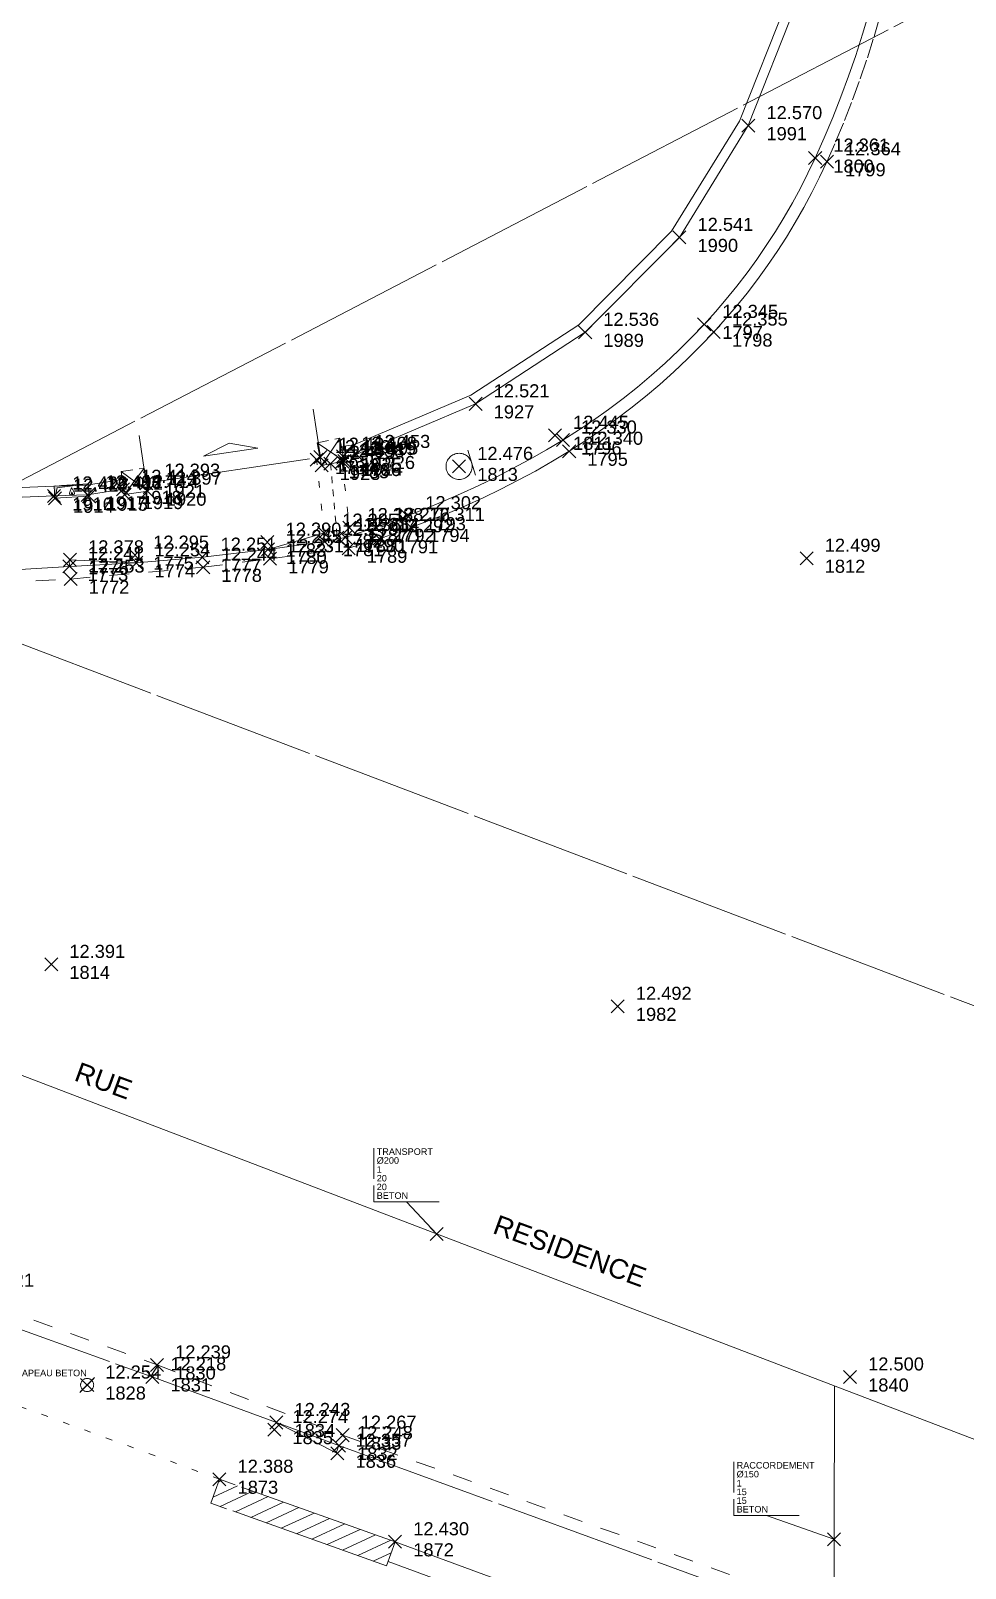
# Model space of a CAD drawing. Header units: metres. Extents: x 1224602 to 1224842, y 7187490 to 7187733.
# Drawn here: x 1224777.69 to 1224792, y 7187690.28 to 7187713.83 of the extents above; entities that cross this region are included whole.
import ezdxf
from ezdxf.enums import TextEntityAlignment as Align

# ---------------------------------------------------------------- set-up
doc = ezdxf.new("R2010")
doc.units = ezdxf.units.M
doc.header["$PDMODE"] = 3
doc.header["$PDSIZE"] = 0.1
for name, pattern in [('LL_0822', [2.5, 2.5, 0]), ('LL_0824', [0.35, 0.1, -0.25]), ('LL_0827', [0.2, 0.1, -0.1]), ('LL_0829', [0.6, 0.3, -0.3]), ('SL_1144', [2.5, 2.5, 0]), ('SL_1146', [2.5, 2.5, 0]), ('Socle_Continu', [2.5, 2.5, 0]), ('YL_2901', [2.5, 2.5, 0])]:
    doc.linetypes.add(name, pattern=pattern)
for name, color, linetype, lineweight in [('CLOTH_SCS', 212, 'Socle_Continu', 13), ('CLOTU_SCS', 212, 'Socle_Continu', 13), ('EAUPO_SCS', 140, 'Socle_Continu', 13), ('GAZFL_SCS', 40, 'Socle_Continu', 13), ('HABIL_SCI', 7, 'Socle_Continu', 13), ('SIGNV_SCS', 20, 'Socle_Continu', 13), ('SIGTA_SCI', 7, 'Socle_Continu', 13), ('SIGTM_SCI', 1, 'Socle_Continu', 13), ('SIGTO_SCI', 255, 'Socle_Continu', 13), ('VOIRI_SCS', 7, 'Socle_Continu', 13)]:
    doc.layers.add(name, color=color, linetype=linetype, lineweight=lineweight)
for name, color, linetype, lineweight, true_color in [('EAUUS_SCI', 7, 'Socle_Continu', 13, 0x7f3f00), ('EAUUS_SCT', 7, 'Socle_Continu', 13, 0x7f3f00), ('SIGTS_PSS', 7, 'Socle_Continu', 13, 0x9966cc)]:
    doc.layers.add(name, color=color, linetype=linetype, lineweight=lineweight, true_color=true_color)
doc.styles.get("Standard").update_dxf_attribs({"font": 'arial.ttf'})
doc.linetypes.add('CL_0181', pattern='A,3,-0.15,0.4,-0.381,["eu",Standard,S=0.254,R=0,X=-0.2,Y=-0.1],-0.381,0.4,-0.15', length=4.862)

# ---------------------------------------------------------------- blocks, each defined once
blk = doc.blocks.new('YP_1521')
at = {"layer": 'SIGTO_SCI', "color": 7, "linetype": 'Socle_Continu'}
blk.add_point((0, 0), dxfattribs=at)
at = {"layer": 'SIGTA_SCI', "linetype": 'Socle_Continu'}
blk.add_attdef('ALT', (0.278, 0.099), '', height=0.2, dxfattribs=at)
at = {"layer": 'SIGTA_SCI', "linetype": 'Socle_Continu', "flags": 9}
blk.add_attdef('CALQUE_ALT', (1.69, -1.18), '', height=0.2, dxfattribs=at)
at = {"layer": 'SIGTM_SCI', "linetype": 'Socle_Continu'}
blk.add_attdef('MAT', (0.278, -0.223), '', height=0.2, dxfattribs=at)
at = {"layer": 'SIGTM_SCI', "linetype": 'Socle_Continu', "flags": 9}
blk.add_attdef('CALQUE_MAT', (1.69, -1.501), '', height=0.2, dxfattribs=at)
at = {"layer": 'SIGTO_SCI', "linetype": 'Socle_Continu', "flags": 9}
for tag, p in [('ID', (1.69, 0.105)), ('NATURE', (1.69, -0.216)), ('FAMILLE', (1.69, -0.538)), ('CALQUE', (1.69, -0.859)), ('PCRS', (1.69, -1.823))]:
    blk.add_attdef(tag, p, '', height=0.2, dxfattribs=at)
blk = doc.blocks.new('LP_0841')
at = {"layer": 'VOIRI_SCS', "linetype": 'Socle_Continu', "flags": 128}
blk.add_lwpolyline([(0, 0), (0, 0.5), (1, 0)], dxfattribs=at)
at = {"layer": 'VOIRI_SCS', "linetype": 'Socle_Continu', "flags": 9}
for tag, p in [('ID', (1.428, 0.548)), ('NATURE', (1.428, 0.227)), ('FAMILLE', (1.428, -0.095)), ('CALQUE', (1.428, -0.416)), ('PCRS', (1.428, -0.737))]:
    blk.add_attdef(tag, p, '', height=0.2, dxfattribs=at)
blk = doc.blocks.new('LP_0842')
at = {"layer": 'VOIRI_SCS', "linetype": 'Socle_Continu', "flags": 128}
blk.add_lwpolyline([(1, 0), (1, 0.5), (0, 0)], dxfattribs=at)
at = {"layer": 'VOIRI_SCS', "linetype": 'Socle_Continu', "flags": 9}
for tag, p in [('ID', (1.488, 0.614)), ('NATURE', (1.488, 0.292)), ('FAMILLE', (1.488, -0.029)), ('CALQUE', (1.488, -0.35)), ('PCRS', (1.488, -0.672))]:
    blk.add_attdef(tag, p, '', height=0.2, dxfattribs=at)
blk = doc.blocks.new('HP_0569')
at = {"layer": 'SIGNV_SCS', "linetype": 'Socle_Continu'}
blk.add_line((-0.2, -0.2), (0.2, -0.2), dxfattribs=at)
blk.add_circle((0, 0), 0.2, dxfattribs=at)
at = {"layer": 'SIGNV_SCS', "linetype": 'Socle_Continu', "flags": 9}
for tag, p in [('ID', (0.713, 0.595)), ('NATURE', (0.713, 0.273)), ('FAMILLE', (0.713, -0.048)), ('CALQUE', (0.713, -0.369)), ('PCRS', (0.713, -0.69))]:
    blk.add_attdef(tag, p, '', height=0.2, dxfattribs=at)
blk = doc.blocks.new('AP_0001')
at = {"layer": 'EAUPO_SCS', "linetype": 'Socle_Continu'}
blk.add_line((0.113, 0.113), (-0.113, -0.113), dxfattribs=at)
blk.add_circle((0, 0), 0.1, dxfattribs=at)
at = {"layer": 'EAUPO_SCS', "linetype": 'Socle_Continu', "flags": 9}
for tag, p in [('ID', (0.809, 0.507)), ('NATURE', (0.809, 0.186)), ('FAMILLE', (0.809, -0.135)), ('CALQUE', (0.809, -0.456)), ('PCRS', (0.809, -0.778))]:
    blk.add_attdef(tag, p, '', height=0.2, dxfattribs=at)
blk = doc.blocks.new('JP_0703')
at = {"layer": 'GAZFL_SCS', "linetype": 'Socle_Continu'}
blk.add_hatch(color=256, dxfattribs=at).paths.add_polyline_path([(0, 0), (0, 0.359), (1, 0.359), (0.088, 0.3)])
h = blk.add_hatch(color=256, dxfattribs=at)
edge = h.paths.add_edge_path()
edge.add_line((0.505, 0.179), (0.471, 0.106))
edge.add_line((0.471, 0.106), (0.471, 0.096))
edge.add_ellipse((0.505, 0.099), major_axis=(-0.0336, 0), ratio=0.758629, start_angle=5.446, end_angle=174.554)
edge.add_line((0.538, 0.096), (0.538, 0.106))
edge.add_line((0.538, 0.106), (0.505, 0.179))
at = {"layer": 'GAZFL_SCS', "linetype": 'Socle_Continu', "flags": 128}
blk.add_lwpolyline([(0, 0.359), (0, 0), (1, 0), (1, 0.359)], close=True, dxfattribs=at)
at = {"layer": 'GAZFL_SCS', "linetype": 'Socle_Continu'}
blk.add_lwpolyline([(0, 0), (0, 0.359), (1, 0.359), (0.088, 0.3)], close=True, dxfattribs=at)
blk.add_lwpolyline([(0.578, 0.106), (0.578, 0.124), (0.505, 0.281), (0.432, 0.124), (0.432, 0.106, 0.066358), (0.436, 0.095, 0.1059), (0.452, 0.076, 0.086348), (0.476, 0.064, 0.076263), (0.505, 0.059, 0.076263), (0.534, 0.064, 0.086348), (0.557, 0.076, 0.1059), (0.574, 0.095, 0.066358)], format="xyb", close=True, dxfattribs=at)
at = {"layer": 'GAZFL_SCS', "linetype": 'Socle_Continu', "flags": 9}
for tag, p in [('NATURE', (1.013, 0.374)), ('ID', (1.013, 0.696)), ('FAMILLE', (1.013, 0.053)), ('CALQUE', (1.013, -0.268)), ('PCRS', (1.013, -0.589))]:
    blk.add_attdef(tag, p, '', height=0.2, dxfattribs=at)
blk = doc.blocks.new('SP_1162')
at = {"layer": 'CLOTU_SCS', "linetype": 'Socle_Continu'}
for p, q in [((0, 0), (1, 1)), ((0, 1), (1, 0))]:
    blk.add_line(p, q, dxfattribs=at)
at = {"layer": 'CLOTU_SCS', "linetype": 'Socle_Continu', "flags": 128}
blk.add_lwpolyline([(1, 0), (0, 0), (0, 1), (1, 1)], close=True, dxfattribs=at)
at = {"layer": 'CLOTU_SCS', "linetype": 'Socle_Continu', "flags": 9}
for tag, p in [('NATURE', (1.089, -0.022)), ('ID', (1.089, 0.299)), ('CALQUE', (1.089, -0.665)), ('FAMILLE', (1.089, -0.344)), ('PCRS', (1.089, -0.986))]:
    blk.add_attdef(tag, p, '', height=0.2, dxfattribs=at)
blk = doc.blocks.new('SP_1161')
at = {"layer": 'CLOTU_SCS', "linetype": 'Socle_Continu'}
for p, q in [((0, 0), (0, 0.2745)), ((1, 0.2745), (1, 0)), ((0.5, 0.1545), (0.3438, 0.103)), ((0.3438, 0.103), (0.6563, 0.103)), ((0.6563, 0.103), (0.5, 0.1545)), ((0.0625, 0), (0.9375, 0))]:
    blk.add_line(p, q, dxfattribs=at)
at = {"layer": 'CLOTU_SCS', "linetype": 'Socle_Continu', "flags": 9}
for tag, p in [('ID', (1.3598, 0.3853)), ('NATURE', (1.3598, 0.0641)), ('FAMILLE', (1.3598, -0.2572)), ('CALQUE', (1.3598, -0.5785)), ('PCRS', (1.3598, -0.8998))]:
    blk.add_attdef(tag, p, '', height=0.2, dxfattribs=at)
blk = doc.blocks.new('ZP_1565')
at = {"layer": 'HABIL_SCI', "linetype": 'Socle_Continu'}
blk.add_attdef('TYPE', text='', height=0.3, dxfattribs=at).set_placement((0, 0), align=Align.MIDDLE_CENTER)
at = {"layer": 'HABIL_SCI', "linetype": 'Socle_Continu', "flags": 9}
for tag, p in [('ID', (0.547, -0.599)), ('NATURE', (0.547, -0.92)), ('FAMILLE', (0.547, -1.242)), ('CALQUE', (0.547, -1.563)), ('PCRS', (0.533, -1.833))]:
    blk.add_attdef(tag, p, '', height=0.2, dxfattribs=at)
blk = doc.blocks.new('*U81')
at = {"layer": 'EAUUS_SCI', "linetype": 'Socle_Continu'}
blk.add_line((-0.926, 0.992), (0, 0), dxfattribs=at)
at = {"layer": 'EAUUS_SCI', "linetype": 'Socle_Continu', "flags": 128}
blk.add_lwpolyline([(0.074, 0.992), (-1.926, 0.992), (-1.926, 2.63)], dxfattribs=at)
at = {"layer": 'EAUUS_SCI', "linetype": 'Socle_Continu'}
blk.add_point((0, 0), dxfattribs=at)
for tag, p in [('TYPE', (-1.838, 2.425)), ('DIAM', (-1.838, 2.155)), ('NBR', (-1.838, 1.876)), ('LARG', (-1.838, 1.611)), ('HAUT', (-1.838, 1.345)), ('MATER', (-1.838, 1.079))]:
    blk.add_attdef(tag, p, '', height=0.2, dxfattribs=at)
at = {"layer": 'EAUUS_SCI', "linetype": 'Socle_Continu', "flags": 9}
for tag, p in [('ID', (2.47, 1.418)), ('NATURE', (2.47, 1.097)), ('FAMILLE', (2.47, 0.776)), ('CALQUE', (2.47, 0.454))]:
    blk.add_attdef(tag, p, '', height=0.2, dxfattribs=at)
blk = doc.blocks.new('*U92')
at = {"layer": 'EAUUS_SCI', "linetype": 'Socle_Continu'}
blk.add_line((0.747, -1.011), (0, 0), dxfattribs=at)
at = {"layer": 'EAUUS_SCI', "linetype": 'Socle_Continu', "flags": 128}
blk.add_lwpolyline([(1.42, -1.011), (0.747, -1.011), (0.747, -0.654)], dxfattribs=at)
at = {"layer": 'EAUUS_SCI', "linetype": 'Socle_Continu'}
blk.add_point((0, 0), dxfattribs=at)
at = {"layer": 'EAUUS_SCI', "linetype": 'Socle_Continu', "flags": 9}
for tag, p in [('NATURE', (1.967, -0.177)), ('ID', (1.967, 0.144)), ('FAMILLE', (1.967, -0.499)), ('CALQUE', (1.967, -0.82)), ('PCRS', (1.967, -1.141))]:
    blk.add_attdef(tag, p, '', height=0.2, dxfattribs=at)
at = {"layer": 'EAUUS_SCI', "linetype": 'Socle_Continu'}
blk.add_attdef('TXT', (0.836, -0.923), '', height=0.2, dxfattribs=at)
blk = doc.blocks.new('*U93')
at = {"layer": 'EAUUS_SCI', "linetype": 'Socle_Continu'}
blk.add_line((-2.071, 0.731), (0, 0), dxfattribs=at)
at = {"layer": 'EAUUS_SCI', "linetype": 'Socle_Continu', "flags": 128}
blk.add_lwpolyline([(-1.071, 0.731), (-3.071, 0.731), (-3.071, 2.369)], dxfattribs=at)
at = {"layer": 'EAUUS_SCI', "linetype": 'Socle_Continu'}
blk.add_point((0, 0), dxfattribs=at)
for tag, p in [('TYPE', (-2.982, 2.164)), ('DIAM', (-2.982, 1.894)), ('NBR', (-2.982, 1.615)), ('LARG', (-2.982, 1.35)), ('HAUT', (-2.982, 1.084)), ('MATER', (-2.982, 0.818))]:
    blk.add_attdef(tag, p, '', height=0.2, dxfattribs=at)
at = {"layer": 'EAUUS_SCI', "linetype": 'Socle_Continu', "flags": 9}
for tag, p in [('ID', (2.47, 1.418)), ('NATURE', (2.47, 1.097)), ('FAMILLE', (2.47, 0.776)), ('CALQUE', (2.47, 0.454))]:
    blk.add_attdef(tag, p, '', height=0.2, dxfattribs=at)

msp = doc.modelspace()

# ---------------------------------------------------------------- hatches: boundary and pattern name
at = {"layer": 'CLOTH_SCS', "linetype": 'Socle_Continu'}
h = msp.add_hatch(dxfattribs=at)
h.set_pattern_fill('SL_1144', color=256, angle=340, pattern_type=2)
h.set_pattern_definition([(25, (16.3398, 14.36578), (-0.0739581958046, 0.1586038627314), [])])
h.paths.add_polyline_path([(1224780.579, 7187691.648), (1224780.449, 7187691.281), (1224783.139, 7187690.323), (1224783.27, 7187690.69)])

# ---------------------------------------------------------------- linework, layer by layer
at = {"layer": 'CLOTU_SCS', "linetype": 'SL_1146'}
for points in [[(1224782.448, 7187707.46, 12.433), (1224782.635, 7187707.486, 12.444), (1224784.431, 7187708.248, 12.502), (1224786.085, 7187709.327, 12.531), (1224787.505, 7187710.758, 12.549), (1224788.545, 7187712.443, 12.567), (1224789.272, 7187714.282, 12.583), (1224789.528, 7187715.919, 12.591), (1224789.645, 7187717.826, 12.602), (1224789.611, 7187719.037, 12.622), (1224788.923, 7187729.258, 12.738)], [(1224782.477, 7187707.312, 12.409), (1224782.675, 7187707.34, 12.453), (1224784.502, 7187708.115, 12.521), (1224786.18, 7187709.21, 12.536), (1224787.623, 7187710.664, 12.541), (1224788.679, 7187712.375, 12.57), (1224789.418, 7187714.243, 12.585), (1224789.677, 7187715.903, 12.593), (1224789.795, 7187717.824, 12.603), (1224789.761, 7187719.044, 12.622), (1224789.073, 7187729.268, 12.797)], [(1224766.345, 7187706.371, 12.39), (1224771.313, 7187706.582, 12.399), (1224778.041, 7187706.854, 12.428), (1224778.545, 7187706.871, 12.419), (1224779.093, 7187706.957, 12.406)], [(1224766.351, 7187706.222, 12.367), (1224771.319, 7187706.432, 12.396), (1224778.046, 7187706.704, 12.426), (1224778.559, 7187706.721, 12.408), (1224779.102, 7187706.806, 12.414), (1224779.115, 7187706.808, 12.413)], [(1224785.407, 7187689.905, 12.435), (1224783.27, 7187690.69, 12.43)], [(1224785.3, 7187689.604, 12.441), (1224783.162, 7187690.389, 12.436)]]:
    msp.add_polyline3d(points, dxfattribs=at)
at = {"layer": 'CLOTU_SCS', "linetype": 'SL_1144'}
for points in [[(1224783.27, 7187690.69, 12.43), (1224783.139, 7187690.323, 12.437), (1224780.449, 7187691.281, 12.402), (1224780.579, 7187691.648, 12.388)], [(1224783.27, 7187690.69, 12.43), (1224780.579, 7187691.648, 12.388)]]:
    msp.add_polyline3d(points, dxfattribs=at)
at = {"layer": 'EAUUS_SCT', "linetype": 'CL_0181'}
for points in [[(1224801.657, 7187688.62, 11.1), (1224766.157, 7187702.184, 10.91)], [(1224789.991, 7187688.38, 11.74), (1224789.998, 7187693.075, 11.038)]]:
    msp.add_polyline3d(points, dxfattribs=at)
at = {"layer": 'SIGTS_PSS', "linetype": 'YL_2901'}
msp.add_polyline3d([(1224774.759, 7187705.496, 12.369), (1224808.67, 7187723.114, 12.733)], dxfattribs=at)
msp.add_polyline3d([(1224718.643, 7187594.665, 11.273), (1224724.194, 7187641.786, 11.605), (1224743.464, 7187686.347, 12.019), (1224774.759, 7187705.496, 12.369), (1224807.6, 7187693.028, 12.688), (1224838.124, 7187643.847, 11.839), (1224818.746, 7187610.542, 11.62), (1224772.174, 7187599.12, 11.427)], close=True, dxfattribs=at)
at = {"layer": 'VOIRI_SCS', "linetype": 'LL_0829'}
for points in [[(1224774.773, 7187705.238, 12.251), (1224778.3, 7187705.432, 12.253), (1224780.33, 7187705.612, 12.244), (1224781.355, 7187705.743, 12.231), (1224782.557, 7187705.904, 12.271), (1224783.029, 7187706.049, 12.292), (1224783.512, 7187706.223, 12.311), (1224783.792, 7187706.327, 12.314), (1224784.071, 7187706.438, 12.317), (1224784.346, 7187706.555, 12.321), (1224784.619, 7187706.678, 12.324), (1224784.888, 7187706.808, 12.327), (1224785.155, 7187706.944, 12.33), (1224785.418, 7187707.086, 12.334), (1224785.678, 7187707.235, 12.337), (1224785.935, 7187707.389, 12.34), (1224786.177, 7187707.544, 12.342), (1224786.416, 7187707.705, 12.343), (1224786.65, 7187707.873, 12.345), (1224786.879, 7187708.047, 12.346), (1224787.104, 7187708.227, 12.348), (1224787.324, 7187708.413, 12.349), (1224787.538, 7187708.605, 12.351), (1224787.748, 7187708.802, 12.352), (1224787.952, 7187709.006, 12.353), (1224788.15, 7187709.214, 12.355), (1224788.325, 7187709.409, 12.356), (1224788.496, 7187709.608, 12.356), (1224788.66, 7187709.812, 12.357), (1224788.82, 7187710.02, 12.358), (1224788.973, 7187710.232, 12.359), (1224789.121, 7187710.449, 12.359), (1224789.263, 7187710.669, 12.36), (1224789.399, 7187710.893, 12.361), (1224789.529, 7187711.12, 12.362), (1224789.653, 7187711.351, 12.363), (1224789.771, 7187711.585, 12.363), (1224789.883, 7187711.822, 12.364), (1224790.02, 7187712.135, 12.367), (1224790.151, 7187712.451, 12.37), (1224790.275, 7187712.769, 12.374), (1224790.392, 7187713.091, 12.377), (1224790.502, 7187713.414, 12.38), (1224790.604, 7187713.74, 12.383), (1224790.7, 7187714.068, 12.387)], [(1224776.608, 7187694.496, 12.221), (1224779.623, 7187693.399, 12.239), (1224782.465, 7187692.323, 12.267), (1224789.073, 7187689.945, 12.321)]]:
    msp.add_polyline3d(points, dxfattribs=at)
at = {"layer": 'VOIRI_SCS', "linetype": 'LL_0822'}
for points in [[(1224783.454, 7187706.402, 12.302), (1224783.729, 7187706.508, 12.305), (1224784.002, 7187706.619, 12.308), (1224784.273, 7187706.737, 12.311), (1224784.541, 7187706.86, 12.314), (1224784.807, 7187706.989, 12.318), (1224785.069, 7187707.124, 12.321), (1224785.329, 7187707.264, 12.324), (1224785.586, 7187707.41, 12.327), (1224785.839, 7187707.561, 12.33), (1224786.076, 7187707.71, 12.331), (1224786.309, 7187707.867, 12.333), (1224786.538, 7187708.029, 12.334), (1224786.762, 7187708.198, 12.336), (1224786.982, 7187708.372, 12.337), (1224787.197, 7187708.553, 12.339), (1224787.406, 7187708.739, 12.341), (1224787.611, 7187708.931, 12.342), (1224787.81, 7187709.129, 12.344), (1224788.003, 7187709.332, 12.345), (1224788.175, 7187709.522, 12.346), (1224788.341, 7187709.717, 12.348), (1224788.503, 7187709.916, 12.349), (1224788.659, 7187710.119, 12.35), (1224788.809, 7187710.326, 12.352), (1224788.954, 7187710.537, 12.353), (1224789.094, 7187710.752, 12.354), (1224789.227, 7187710.971, 12.356), (1224789.355, 7187711.193, 12.357), (1224789.477, 7187711.418, 12.358), (1224789.593, 7187711.646, 12.36), (1224789.703, 7187711.878, 12.361), (1224789.84, 7187712.187, 12.362), (1224789.972, 7187712.499, 12.363), (1224790.096, 7187712.814, 12.364), (1224790.213, 7187713.131, 12.365), (1224790.324, 7187713.451, 12.366), (1224790.428, 7187713.774, 12.367), (1224790.525, 7187714.098, 12.368)], [(1224763.652, 7187704.753, 12.141), (1224769.746, 7187705.115, 12.206), (1224774.758, 7187705.415, 12.237), (1224778.283, 7187705.626, 12.241), (1224779.306, 7187705.68, 12.254), (1224780.319, 7187705.767, 12.251), (1224781.322, 7187705.886, 12.245), (1224782.191, 7187706.005, 12.279), (1224782.507, 7187706.07, 12.284), (1224782.977, 7187706.224, 12.276), (1224783.454, 7187706.402, 12.302)], [(1224776.541, 7187694.297, 12.196), (1224779.551, 7187693.215, 12.218), (1224781.452, 7187692.517, 12.243), (1224782.409, 7187692.163, 12.248), (1224789.02, 7187689.748, 12.303)]]:
    msp.add_polyline3d(points, dxfattribs=at)
at = {"layer": 'VOIRI_SCS', "linetype": 'LL_0824'}
for points in [[(1224782.182, 7187706.135, 12.385), (1224782.068, 7187707.261, 12.41)], [(1224782.459, 7187707.232, 12.419), (1224782.569, 7187706.22, 12.388)], [(1224780.579, 7187691.648, 12.388), (1224776.379, 7187693.18, 12.356)]]:
    msp.add_polyline3d(points, dxfattribs=at)
at = {"layer": 'VOIRI_SCS', "linetype": 'LL_0827'}
msp.add_polyline3d([(1224782.28, 7187707.199, 12.398), (1224782.383, 7187706.067, 12.361)], dxfattribs=at)

# ---------------------------------------------------------------- block references
at = {"layer": 'CLOTU_SCS', "linetype": 'Socle_Continu', "xscale": 2.696556252544928, "yscale": 2.696556252544928, "rotation": 8.508176978058298}
msp.add_blockref('SP_1161', (1224779.458, 7187706.9, 12.393), dxfattribs=at)
at = {"layer": 'CLOTU_SCS', "color": 6, "linetype": 'Socle_Continu'}
for p, xscale, yscale, rotation in [((1224782.143, 7187707.172, 12.419), 0.3540774476050857, 0.3540774476050857, 10.94904031940435), ((1224779.127, 7187706.726, 12.414), 0.3574808681527082, 0.3574808681527082, 8.450246006018096)]:
    msp.add_blockref('SP_1162', p, dxfattribs=dict(at, xscale=xscale, yscale=yscale, rotation=rotation))
at = {"layer": 'EAUPO_SCS', "linetype": 'Socle_Continu'}
msp.add_blockref('AP_0001', (1224778.553, 7187693.091, 12.254), dxfattribs=at)
at = {"layer": 'EAUUS_SCI', "linetype": 'Socle_Continu', "xscale": 0.5, "yscale": 0.5, "zscale": 0.5}
for name, p, values in [('*U81', (1224783.907, 7187695.402), {'TYPE': 'TRANSPORT', 'DIAM': 'Ø200', 'NBR': '1', 'LARG': '20', 'HAUT': '20', 'MATER': 'BETON'}), ('*U93', (1224789.991, 7187690.729), {'TYPE': 'RACCORDEMENT', 'DIAM': 'Ø150', 'NBR': '1', 'LARG': '15', 'HAUT': '15', 'MATER': 'BETON'})]:
    msp.add_blockref(name, p, dxfattribs=at).add_auto_attribs(values)
at = {"layer": 'EAUUS_SCI', "linetype": 'Socle_Continu'}
ref = msp.add_blockref('*U92', (1224776.173, 7187693.686, 12.311), dxfattribs=dict(at, xscale=0.5, yscale=0.5, zscale=0.5))
ref.add_attrib('TXT', 'COTE SUR CHAPEAU BETON', (1224776.591, 7187693.225), dxfattribs={"linetype": 'Socle_Continu', "height": 0.1})
at = {"layer": 'GAZFL_SCS', "linetype": 'Socle_Continu', "xscale": 0.5227574551627417, "yscale": 0.5227574551627417, "rotation": 3.446461569951097}
msp.add_blockref('JP_0703', (1224778.06, 7187706.669, 12.427), dxfattribs=at)
at = {"layer": 'HABIL_SCI', "linetype": 'Socle_Continu', "rotation": 339.9510086463645}
msp.add_blockref('ZP_1565', (1224789.523, 7187693.838), dxfattribs=at).add_auto_attribs({'TYPE': 'RUE                                                   RESIDENCE                                                   DES                                                   AJONCS'})
at = {"layer": 'SIGNV_SCS', "linetype": 'Socle_Continu', "rotation": 106.9707682112556}
msp.add_blockref('HP_0569', (1224784.25, 7187707.157, 12.476), dxfattribs=at)
at = {"layer": 'SIGTO_SCI', "linetype": 'Socle_Continu'}
for p, values in [((1224788.679, 7187712.375, 12.57), {'ALT': '12.570', 'MAT': '1991'}), ((1224789.703, 7187711.878, 12.361), {'ALT': '12.361', 'MAT': '1800'}), ((1224789.883, 7187711.822, 12.364), {'ALT': '12.364', 'MAT': '1799'}), ((1224787.623, 7187710.664, 12.541), {'ALT': '12.541', 'MAT': '1990'}), ((1224788.003, 7187709.332, 12.345), {'ALT': '12.345', 'MAT': '1797'}), ((1224786.18, 7187709.21, 12.536), {'ALT': '12.536', 'MAT': '1989'}), ((1224788.15, 7187709.214, 12.355), {'ALT': '12.355', 'MAT': '1798'}), ((1224784.502, 7187708.115, 12.521), {'ALT': '12.521', 'MAT': '1927'}), ((1224785.717, 7187707.633, 12.445), {'ALT': '12.445', 'MAT': '1811'}), ((1224785.839, 7187707.561, 12.33), {'ALT': '12.330', 'MAT': '1796'}), ((1224785.935, 7187707.389, 12.34), {'ALT': '12.340', 'MAT': '1795'}), ((1224782.068, 7187707.261, 12.41), {'ALT': '12.410', 'MAT': '1784'}), ((1224782.125, 7187707.298, 12.424), {'ALT': '12.424', 'MAT': '1922'}), ((1224782.143, 7187707.172, 12.419), {'ALT': '12.419', 'MAT': '1923'}), ((1224782.28, 7187707.199, 12.398), {'ALT': '12.398', 'MAT': '1785'}), ((1224782.459, 7187707.232, 12.419), {'ALT': '12.419', 'MAT': '1786'}), ((1224782.472, 7187707.312, 12.408), {'ALT': '12.408', 'MAT': '1925'}), ((1224782.491, 7187707.239, 12.405), {'ALT': '12.405', 'MAT': '1924'}), ((1224782.675, 7187707.34, 12.453), {'ALT': '12.453', 'MAT': '1926'}), ((1224784.25, 7187707.157, 12.476), {'ALT': '12.476', 'MAT': '1813'}), ((1224778.046, 7187706.704, 12.426), {'ALT': '12.426', 'MAT': '1916'}), ((1224778.06, 7187706.669, 12.427), {'ALT': '12.427', 'MAT': '1914'}), ((1224778.559, 7187706.721, 12.408), {'ALT': '12.408', 'MAT': '1917'}), ((1224778.582, 7187706.701, 12.411), {'ALT': '12.411', 'MAT': '1915'}), ((1224779.102, 7187706.806, 12.414), {'ALT': '12.414', 'MAT': '1918'}), ((1224779.127, 7187706.726, 12.414), {'ALT': '12.414', 'MAT': '1919'}), ((1224779.458, 7187706.9, 12.393), {'ALT': '12.393', 'MAT': '1921'}), ((1224779.481, 7187706.778, 12.397), {'ALT': '12.397', 'MAT': '1920'}), ((1224782.569, 7187706.22, 12.388), {'ALT': '12.388', 'MAT': '1787'}), ((1224782.977, 7187706.224, 12.276), {'ALT': '12.276', 'MAT': '1792'}), ((1224783.454, 7187706.402, 12.302), {'ALT': '12.302', 'MAT': '1793'}), ((1224783.512, 7187706.223, 12.311), {'ALT': '12.311', 'MAT': '1794'}), ((1224781.314, 7187705.997, 12.29), {'ALT': '12.290', 'MAT': '1783'}), ((1224782.182, 7187706.135, 12.385), {'ALT': '12.385', 'MAT': '1782'}), ((1224782.191, 7187706.005, 12.279), {'ALT': '12.279', 'MAT': '1781'}), ((1224782.383, 7187706.067, 12.361), {'ALT': '12.361', 'MAT': '1788'}), ((1224782.507, 7187706.07, 12.284), {'ALT': '12.284', 'MAT': '1790'}), ((1224783.029, 7187706.049, 12.292), {'ALT': '12.292', 'MAT': '1791'}), ((1224779.287, 7187705.798, 12.295), {'ALT': '12.295', 'MAT': '1775'}), ((1224780.319, 7187705.767, 12.251), {'ALT': '12.251', 'MAT': '1777'}), ((1224781.322, 7187705.886, 12.245), {'ALT': '12.245', 'MAT': '1780'}), ((1224781.355, 7187705.743, 12.231), {'ALT': '12.231', 'MAT': '1779'}), ((1224782.557, 7187705.904, 12.271), {'ALT': '12.271', 'MAT': '1789'}), ((1224789.572, 7187705.751, 12.499), {'ALT': '12.499', 'MAT': '1812'}), ((1224778.283, 7187705.626, 12.241), {'ALT': '12.241', 'MAT': '1773'}), ((1224778.29, 7187705.726, 12.378), {'ALT': '12.378', 'MAT': '1776'}), ((1224779.306, 7187705.68, 12.254), {'ALT': '12.254', 'MAT': '1774'}), ((1224780.33, 7187705.612, 12.244), {'ALT': '12.244', 'MAT': '1778'}), ((1224778.3, 7187705.432, 12.253), {'ALT': '12.253', 'MAT': '1772'}), ((1224778.003, 7187699.532, 12.391), {'ALT': '12.391', 'MAT': '1814'}), ((1224786.679, 7187698.89, 12.492), {'ALT': '12.492', 'MAT': '1982'}), ((1224776.608, 7187694.496, 12.221), {'ALT': '12.221', 'MAT': '1822'}), ((1224779.623, 7187693.399, 12.239), {'ALT': '12.239', 'MAT': '1830'}), ((1224778.553, 7187693.091, 12.254), {'ALT': '12.254', 'MAT': '1828'}), ((1224779.551, 7187693.215, 12.218), {'ALT': '12.218', 'MAT': '1831'}), ((1224790.236, 7187693.214, 12.5), {'ALT': '12.500', 'MAT': '1840'}), ((1224781.419, 7187692.408, 12.274), {'ALT': '12.274', 'MAT': '1835'}), ((1224781.452, 7187692.517, 12.243), {'ALT': '12.243', 'MAT': '1834'}), ((1224782.465, 7187692.323, 12.267), {'ALT': '12.267', 'MAT': '1833'}), ((1224782.409, 7187692.163, 12.248), {'ALT': '12.248', 'MAT': '1832'}), ((1224782.385, 7187692.046, 12.357), {'ALT': '12.357', 'MAT': '1836'}), ((1224780.579, 7187691.648, 12.388), {'ALT': '12.388', 'MAT': '1873'}), ((1224783.27, 7187690.69, 12.43), {'ALT': '12.430', 'MAT': '1872'})]:
    msp.add_blockref('YP_1521', p, dxfattribs=at).add_auto_attribs(values)
at = {"layer": 'VOIRI_SCS', "linetype": 'Socle_Continu'}
for name, p, xscale, yscale, zscale, rotation in [('LP_0842', (1224781.322, 7187705.886, 12.245), 0.8777, 0.2606703431132444, 1.99999999077347, 7.807075188451391), ('LP_0841', (1224778.283, 7187705.626, 12.241), 1.0237, 0.2020838686218502, 1.689328071268301, 3.039115676219305), ('LP_0841', (1224782.409, 7187692.163, 12.248), 1.0201, 0.2398736637325473, 2.103068224013905, 159.7390845246364)]:
    msp.add_blockref(name, p, dxfattribs=dict(at, xscale=xscale, yscale=yscale, zscale=zscale, rotation=rotation))

doc.saveas('drawing.dxf')
